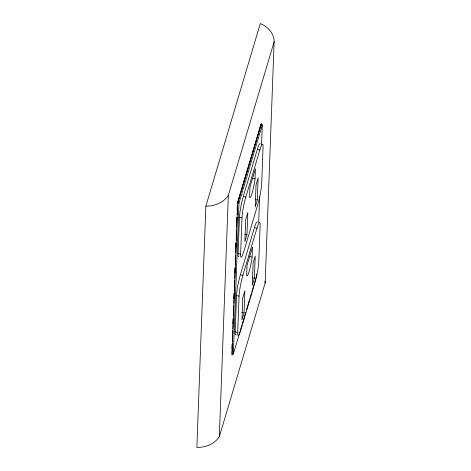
<?xml version="1.0" encoding="UTF-8"?>
<svg xmlns="http://www.w3.org/2000/svg" width="471" height="471" viewBox="0 0 471 471"><rect width="100%" height="100%" fill="white"/><g stroke="black" fill="none" stroke-linecap="round" stroke-linejoin="round"><path stroke-width="0.71" d="M205.862 206.163L196.86 447.45A25.204 20.188 2.1 0 0 219.339 436.664L265.138 283.036L274.14 41.748A25.204 20.188 2.1 0 0 260.304 23.55L205.862 206.163A25.204 20.188 2.1 0 0 228.341 195.371L274.14 41.748M219.339 436.664L228.341 195.371M231.979 348.352L232.144 343.954M232.444 335.894L232.639 330.76M232.91 323.43L233.104 318.302M233.375 310.972L233.569 305.844M233.84 298.514L234.034 293.38M234.334 285.32L234.523 280.186M234.799 272.862L234.988 267.728M235.264 260.398L235.453 255.27M235.73 247.94L235.918 242.806M236.195 235.482L236.383 230.348M236.689 222.288L236.878 217.155M237.154 209.825L237.313 205.427M232.35 343.43L231.968 353.68L233.351 353.962L241.964 325.055M232.433 341.234L232.815 330.983M232.898 328.787L233.28 318.543M233.392 315.611L233.746 306.097M233.851 303.165L234.234 292.921M234.317 290.719L234.699 280.475M234.782 278.279L235.164 268.028M235.276 265.102L235.63 255.582M235.741 252.656L236.095 243.136M236.207 240.21L236.589 229.96M236.672 227.764L237.048 217.514M237.16 214.588L237.514 205.068M233.351 353.962L238.98 203.154L262.306 124.892L260.928 124.615L237.596 202.871L238.98 203.154M236.271 334.481A15.166 1.837 -78.5 0 1 235.17 331.89L236.524 295.594A15.166 1.837 -78.5 0 1 240.369 274.752L254.411 227.664A15.166 1.837 -78.5 0 1 257.278 222.006M238.874 256.636A15.166 1.837 -78.5 0 1 238.085 253.669L239.445 217.372A15.166 1.837 -78.5 0 1 243.289 196.525L257.325 149.437A15.166 1.837 -78.5 0 1 260.198 143.779M237.708 332.408L239.062 296.118A15.166 1.837 -78.5 0 1 242.912 275.27L256.948 228.182A15.166 1.837 -78.5 0 1 260.122 225.485L258.767 261.776A15.166 1.837 -78.5 0 1 254.917 282.624L240.881 329.712A15.166 1.837 -78.5 0 1 237.708 332.408L235.17 331.89M240.628 254.187L241.982 217.89A15.166 1.837 -78.5 0 1 245.833 197.043L259.868 149.961A15.166 1.837 -78.5 0 1 263.042 147.258L261.688 183.555A15.166 1.837 -78.5 0 1 257.837 204.396L243.801 251.485A15.166 1.837 -78.5 0 1 240.628 254.187L238.085 253.669M244.037 312.897L244.867 290.778L242.765 297.819L241.941 319.939L244.037 312.897L241.929 312.461M246.957 234.67L247.781 212.551L245.685 219.598L244.861 241.711L246.957 234.67L244.849 234.24M252.115 257.072L252.485 247.022L247.045 265.279L246.669 275.335A12.44 1.507 -78.5 0 0 249.206 271.225A12.44 1.507 -78.5 0 0 252.115 257.072L249.3 256.501M255.035 178.85L255.406 168.795L249.966 187.058L249.589 197.108A12.44 1.507 -78.5 0 0 252.12 193.004A12.44 1.507 -78.5 0 0 255.035 178.85L252.22 178.274M254.393 278.167L255.217 256.053L253.115 263.095L252.291 285.214L254.393 278.167L252.279 277.737M257.313 199.945L258.137 177.826L256.036 184.873L255.211 206.987L257.313 199.945L255.2 199.516M261.393 125.062L261.446 123.596L237.69 203.289L232.026 355.004L232.444 353.597M256.736 274.234L256.677 275.7L251.844 291.914M258.673 222.259L259.633 196.637M261.57 144.662L262.306 124.892M237.608 202.524L240.551 192.651M240.969 191.244L244.337 179.957M244.755 178.544L248.123 167.264M248.959 164.444L250.013 160.917M250.431 159.504L251.903 154.57M252.744 151.744L256.112 140.464M256.948 137.644L258.002 134.117M258.42 132.704L260.946 124.244M242.388 323.642L245.75 312.361M246.592 309.541L249.536 299.674M249.954 298.261L251.426 293.327M257.325 149.437L259.868 149.961M243.289 196.525L245.833 197.043M239.445 217.372L241.982 217.89M254.411 227.664L256.948 228.182M240.369 274.752L242.912 275.27M236.524 295.594L239.062 296.118M265.026 281.181A25.204 20.188 2.1 0 1 265.138 283.036"/></g></svg>
